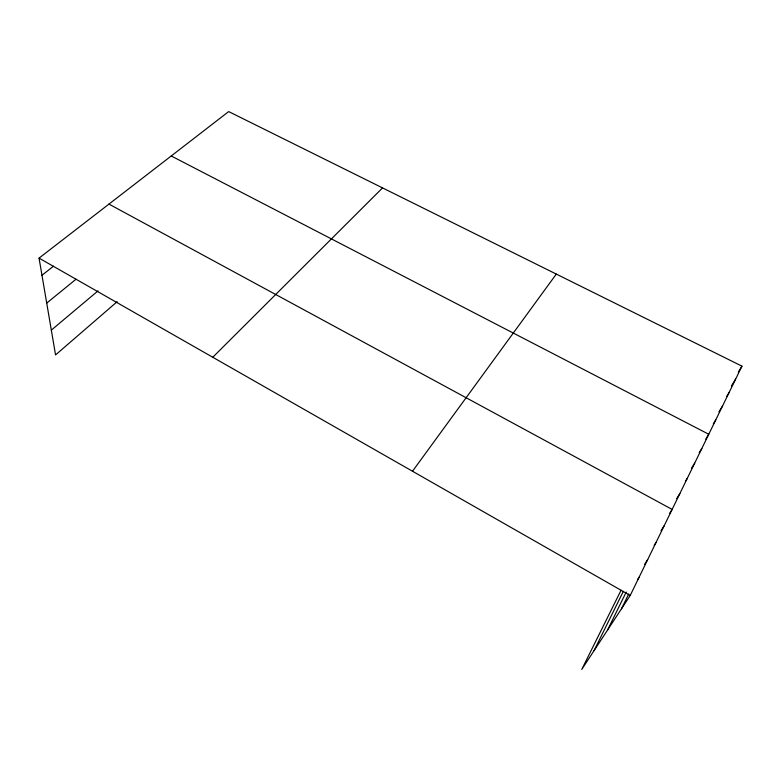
<?xml version="1.0" encoding="UTF-8"?>
<svg xmlns="http://www.w3.org/2000/svg" width="781" height="781" viewBox="0 0 781 781"><rect width="100%" height="100%" fill="white"/><g stroke="black" fill="none" stroke-linecap="round" stroke-linejoin="round"><path stroke-width="1.17" d="M621.08 590.221L581.757 669.415L630.208 595.473L741.95 366.162L228.677 111.585L39.05 258.12L55.558 354.925L117.16 301.681M621.491 608.77L628.744 593.941M607.481 630.16L626.206 592.086M593.999 650.729L623.355 591.334M738.328 372.098L741.95 366.162M731.407 386.009L735.643 379.107M726.76 396.309L729.171 392.374M718.92 411.86L722.542 405.983M713.326 423.839L715.747 419.944M705.751 439.117L708.767 434.265L171.244 155.975M699.239 452.658L701.816 448.528M691.468 468.297L694.69 463.153M685.435 481.233L687.368 478.167M676.649 498.659L679.851 493.592M669.581 513.439L672.138 509.427L108.959 204.095M661.029 530.67L664.211 525.691M654.166 545.363L656.06 542.404M644.54 564.478L647.683 559.596M637.813 579.209L639.073 577.276M412.505 471.236L556.306 274.082M212.774 357.259L382.544 187.909M51.331 330.129L98.016 290.883M46.723 303.096L75.991 279.247M41.979 275.273L53.469 266.204M39.05 258.12L630.208 595.473"/></g></svg>
